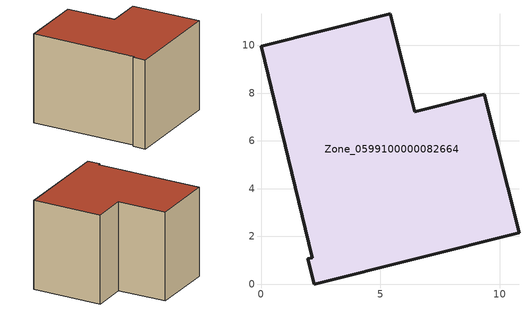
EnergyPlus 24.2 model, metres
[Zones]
Zone_0599100000082664
 floor ground (C_G): 1.96,1.06 2.15,1.11 0,9.96 5.41,11.32 6.44,7.23 9.35,7.96 10.81,2.15 2.22,0 z0
 wall outside (C_F): 2.15,1.11 1.96,1.06 2.22,0 10.81,2.15 9.35,7.96 6.44,7.23 5.41,11.32 0,9.96 2.15,1.11 z0:7.68
 roof outside (C_R): 5.41,11.32 0,9.96 2.15,1.11 1.96,1.06 2.22,0 10.81,2.15 9.35,7.96 6.44,7.23 z7.68
[BUILDING]
Pand.0599100000082664: North Axis=0; Terrain=City; Loads Convergence Tolerance Value=0.04; Temperature Convergence Tolerance Value=0.4; Solar Distribution=FullExterior; Maximum Number of Warmup Days=25; Minimum Number of Warmup Days=1
[Site:Location]
Rotterdam.The.Hague.AP_ZH_NLD Design_Conditions: Latitude=51.96; Longitude=4.45; Time Zone=1; Elevation=-4.5
[SITE:GROUNDTEMPERATURE:BUILDINGSURFACE]
18, 18, 18, 18, 18, 18, 18, 18, 18, 18, 18, 18
[MATERIAL] Thermal Absorptance=0.9; Solar Absorptance=0.7; Visible Absorptance=0.7
Name | Roughness | Thickness | Conductivity | Density | Specific Heat
G.TC.1975-1991 | MediumSmooth | 0.15 | 0.288461 | 540 | 1210
F.TC.1975-1991 | Rough | 0.3 | 0.230769 | 1920 | 840
R.TC.1975-1991 | MediumRough | 0.2 | 0.153846 | 1500 | 1000
[CONSTRUCTION]
C_G: G.TC.1975-1991
C_F: F.TC.1975-1991
C_R: R.TC.1975-1991
[ZONE]
Zone_0599100000082664: Type=1; Multiplier=1; Ceiling Height=Autocalculate; Volume=Autocalculate; Floor Area=autocalculate; Part of Total Floor Area=Yes
[ZONEINFILTRATION:DESIGNFLOWRATE]
Infil_Zone_0599100000082664: Zone or ZoneList or Space or SpaceList=Zone_0599100000082664; Schedule=AlwaysOn; Design Flow Rate Calculation Method=Flow/Area; Flow Rate per Floor Area=0.003; Constant Term Coefficient=1; Temperature Term Coefficient=0; Velocity Term Coefficient=0; Velocity Squared Term Coefficient=0
[HVACTEMPLATE:ZONE:IDEALLOADSAIRSYSTEM]
Zone_0599100000082664: Maximum Heating Supply Air Temperature=50; Minimum Cooling Supply Air Temperature=13; Maximum Heating Supply Air Humidity Ratio=0.0156; Minimum Cooling Supply Air Humidity Ratio=0.0077; Heating Limit=NoLimit; Cooling Limit=NoLimit; Dehumidification Control Type=ConstantSensibleHeatRatio; Cooling Sensible Heat Ratio=0.7; Dehumidification Setpoint=60; Humidification Control Type=None; Humidification Setpoint=30; Outdoor Air Method=None; Outdoor Air Flow Rate per Person=0.00944; Outdoor Air Flow Rate per Zone Floor Area=0; Outdoor Air Flow Rate per Zone=0; Demand Controlled Ventilation Type=None; Outdoor Air Economizer Type=NoEconomizer; Heat Recovery Type=None; Sensible Heat Recovery Effectiveness=0.7; Latent Heat Recovery Effectiveness=0.65
[ZONECONTROL:THERMOSTAT]
ThermostatControl_Zone_0599100000082664: Zone or ZoneList=Zone_0599100000082664; Control Type Schedule=DualSetpointControlType; Control 1=Thermostat_Zone_0599100000082664; Temperature Difference Between Cutout And Setpoint=0
[THERMOSTATSETPOINT:DUALSETPOINT]
Thermostat_Zone_0599100000082664: Heating Setpoint Temperature Schedule=HeatingSetpoint_Zone_0599100000082664; Cooling Setpoint Temperature Schedule=CoolingSetpoint_Zone_0599100000082664
[SCHEDULE:COMPACT]
HeatingSetpoint_Zone_0599100000082664: Through: 12/31, For: AllDays, Until: 24:00, 21
CoolingSetpoint_Zone_0599100000082664: Through: 12/31, For: AllDays, Until: 24:00, 24
DualSetpointControlType: Through: 12/31, For: AllDays, Until: 24:00, 4
AlwaysOn: Through: 12/31, For: AllDays, Until: 24:00, 1
